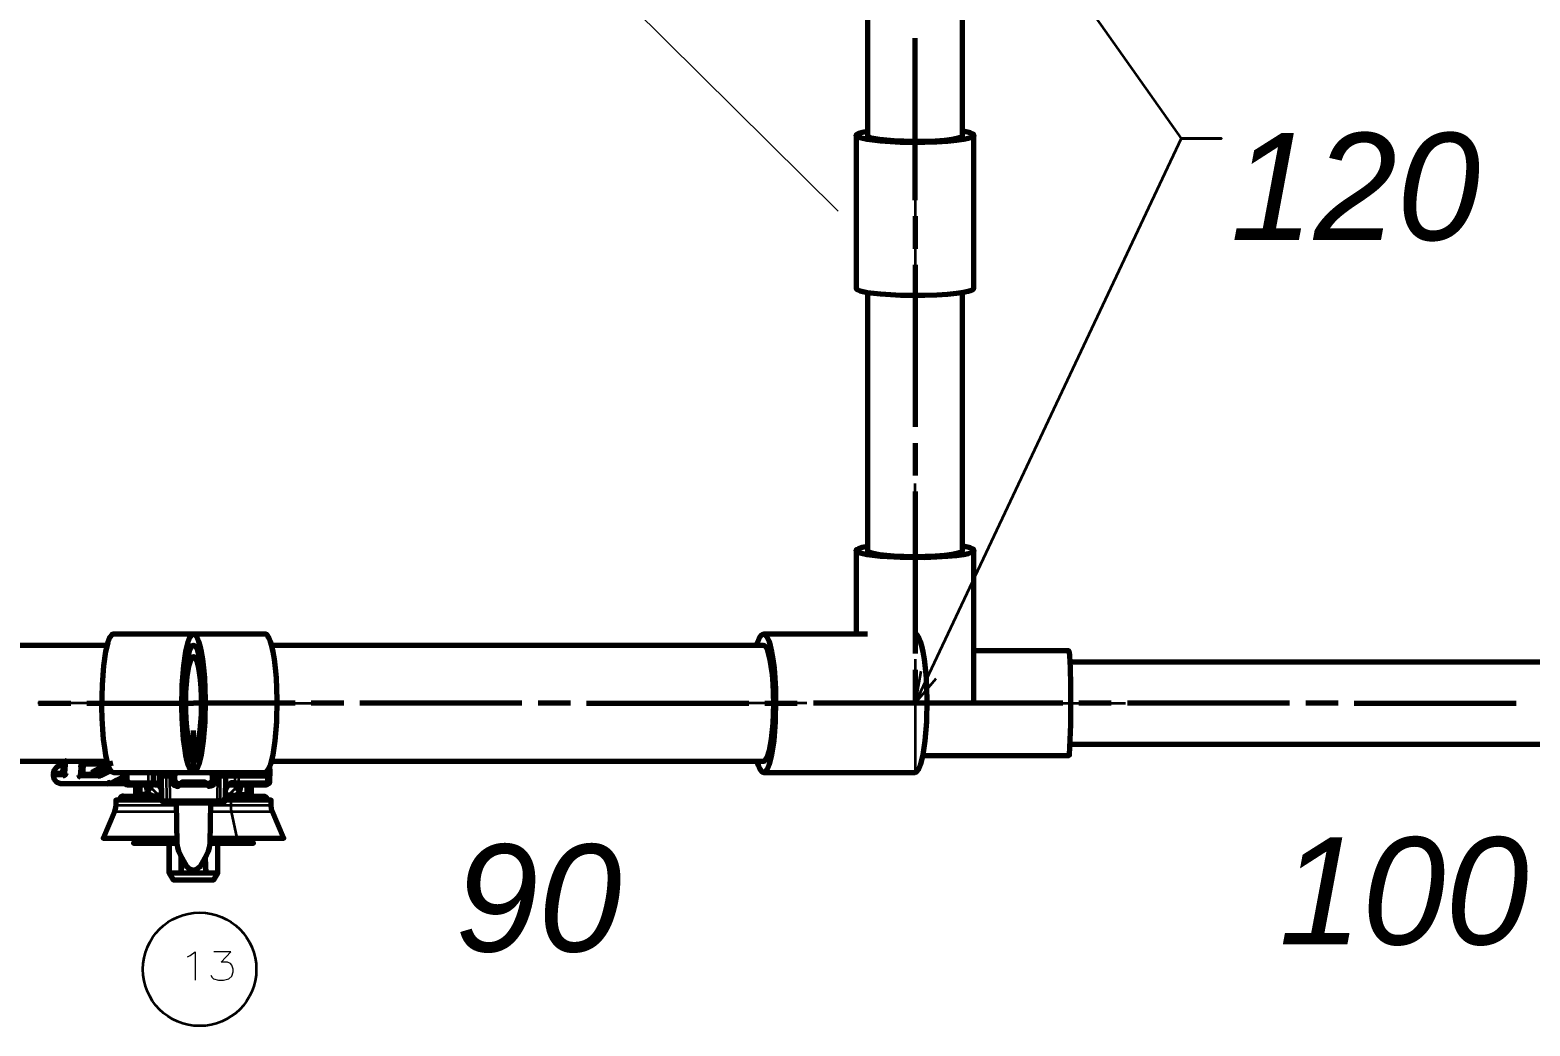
# Model space of a CAD drawing. Header units: millimetres. Extents: x 0 to 174, y 0 to 33.
# Drawn here: x 44.47 to 48.115, y 8.134 to 10.555 of the extents above; entities that cross this region are included whole.
import ezdxf

# ---------------------------------------------------------------- set-up
doc = ezdxf.new("R2010")
doc.units = ezdxf.units.MM
doc.layers.add('PDF2_문자', color=7, linetype='Continuous')
doc.layers.add('PDF2_형상', color=157, linetype='Continuous', true_color=0x405f80)
doc.styles.add('PDF LucidaHandwriting Italic', font='ariali.ttf')

msp = doc.modelspace()

# ---------------------------------------------------------------- linework, layer by layer
at = {"layer": 'PDF2_형상', "color": 18, "lineweight": 35, "true_color": 0x260000}
for points in [[(46.6208, 13.4225), (47.2274, 12.4829), (47.3257, 12.4829), (47.2274, 12.4829), (46.6208, 11.2068), (47.2671, 10.2914), (47.3656, 10.2914), (47.2671, 10.2914), (46.6208, 8.9185)], [(46.6208, 10.1414), (46.6208, 10.5351)], [(46.6208, 10.1918), (46.6208, 10.4613)], [(46.6208, 10.1524), (46.6208, 10.0736)], [(46.6208, 10.1019), (46.6208, 10.0233)], [(46.6208, 10.0343), (46.6208, 9.7647)], [(46.6208, 9.9839), (46.6208, 9.5901)], [(46.6208, 9.5508), (46.6208, 9.4721)], [(46.6208, 9.1828), (46.6208, 9.4522)], [(46.6208, 9.4328), (46.6208, 9.039)], [(46.6208, 9.1433), (46.6208, 9.0646)], [(46.6208, 9.0253), (46.6208, 8.7557)], [(46.6208, 8.9996), (46.6208, 8.921)], [(46.6347, 8.996), (46.6208, 8.9185), (46.6717, 8.9786)], [(44.6913, 8.9185), (44.489, 8.9185)], [(44.4903, 8.9185), (44.569, 8.9185)], [(44.6083, 8.9185), (45.0021, 8.9185)], [(44.8754, 8.9185), (44.6826, 8.9185)], [(45.114, 8.9185), (44.6919, 8.9185)], [(44.7307, 8.9185), (44.8093, 8.9185)], [(44.8488, 8.9185), (45.051, 8.9185)], [(44.9935, 8.9185), (44.9147, 8.9185)], [(45.0283, 8.9185), (45.0418, 8.9185)], [(45.0329, 8.9185), (45.2257, 8.9185)], [(45.2321, 8.9185), (45.1535, 8.9185)], [(45.6653, 8.9185), (45.2715, 8.9185)], [(45.7833, 8.9185), (45.7046, 8.9185)], [(45.8226, 8.9185), (46.2164, 8.9185)], [(46.3579, 8.9185), (46.0681, 8.9185)], [(46.2558, 8.9185), (46.3344, 8.9185)], [(46.3739, 8.9185), (46.796, 8.9185)], [(46.476, 8.9185), (46.3972, 8.9185)], [(46.7289, 8.9185), (46.4831, 8.9185)], [(46.5464, 8.9185), (46.4853, 8.9185)], [(46.5154, 8.9185), (46.8053, 8.9185)], [(46.9794, 8.9185), (46.5857, 8.9185)], [(46.8469, 8.9185), (46.7683, 8.9185)], [(46.8864, 8.9185), (47.1322, 8.9185)], [(47.0975, 8.9185), (47.0188, 8.9185)], [(47.5306, 8.9185), (47.1369, 8.9185)], [(47.6487, 8.9185), (47.57, 8.9185)], [(47.6881, 8.9185), (48.0818, 8.9185)], [(46.6208, 8.8815), (46.6208, 8.7625)]]:
    msp.add_lwpolyline(points, dxfattribs=at)
at = {"layer": 'PDF2_형상', "color": 7, "lineweight": 13}
msp.add_lwpolyline([(45.3439, 11.1956), (46.434, 10.1144)], dxfattribs=at)
at = {"layer": 'PDF2_형상', "lineweight": 70}
for points in [[(46.5053, 11.0076), (46.5053, 10.2986), (46.5054, 10.2979), (46.5057, 10.2972), (46.5074, 10.2958), (46.5151, 10.2928), (46.534, 10.2892), (46.5687, 10.2858), (46.6181, 10.2843), (46.645, 10.2846), (46.6706, 10.2857), (46.6924, 10.2874), (46.7106, 10.2896), (46.7225, 10.2918), (46.731, 10.2943), (46.7346, 10.2961), (46.7363, 10.2986), (46.7363, 11.0076)], [(46.4776, 10.2986), (46.4776, 9.9275), (46.4778, 9.9268), (46.4782, 9.926), (46.4797, 9.9244), (46.4869, 9.9211), (46.5043, 9.9171), (46.5368, 9.9131), (46.5857, 9.9103), (46.6446, 9.91), (46.6733, 9.911), (46.6999, 9.9126), (46.7211, 9.9149), (46.7387, 9.9174), (46.7501, 9.9199), (46.7582, 9.9225), (46.7619, 9.9246), (46.7633, 9.926), (46.7639, 9.9275), (46.7639, 10.2986), (46.7633, 10.2971), (46.7619, 10.2957), (46.7582, 10.2936), (46.7501, 10.291), (46.7387, 10.2885), (46.721, 10.286), (46.6997, 10.2837), (46.6732, 10.2821), (46.6444, 10.2811), (46.5856, 10.2814), (46.5367, 10.2842), (46.5043, 10.2883), (46.4869, 10.2924), (46.4797, 10.2957), (46.4782, 10.2971), (46.4778, 10.2979), (46.4776, 10.2986), (46.4778, 10.2993), (46.4782, 10.3001), (46.4801, 10.3018), (46.4843, 10.3039), (46.4931, 10.3067), (46.5053, 10.309)], [(46.7639, 10.2986), (46.7637, 10.2993), (46.7633, 10.3), (46.7618, 10.3015), (46.7546, 10.3049), (46.7372, 10.3089), (46.7363, 10.309)], [(46.5053, 9.9169), (46.5053, 9.2896), (46.5054, 9.2889), (46.5057, 9.2882), (46.5074, 9.2868), (46.5151, 9.2837), (46.534, 9.28), (46.5687, 9.2767), (46.6181, 9.2751), (46.645, 9.2756), (46.6706, 9.2765), (46.6924, 9.2783), (46.7106, 9.2806), (46.7225, 9.2828), (46.731, 9.2853), (46.7346, 9.2871), (46.7363, 9.2896), (46.7363, 9.9169)], [(46.7639, 8.9185), (46.7639, 9.2896), (46.7633, 9.2881), (46.7619, 9.2867), (46.7582, 9.2846), (46.7501, 9.2819), (46.7387, 9.2794), (46.721, 9.2768), (46.6997, 9.2747), (46.6732, 9.2731), (46.6444, 9.2721), (46.5856, 9.2724), (46.5367, 9.2751), (46.5043, 9.2792), (46.4869, 9.2832), (46.4797, 9.2867), (46.4782, 9.2881), (46.4778, 9.2889), (46.4776, 9.2896), (46.4778, 9.2903), (46.4782, 9.291), (46.4801, 9.2928), (46.4843, 9.2949), (46.4931, 9.2975), (46.5053, 9.3)], [(46.7639, 9.2896), (46.7637, 9.2903), (46.7633, 9.291), (46.7618, 9.2925), (46.7546, 9.2958), (46.7372, 9.2999), (46.7363, 9.3)], [(46.4776, 9.2896), (46.4776, 9.0865)], [(44.9053, 8.7503), (45.0411, 8.7503), (45.0432, 8.7507), (45.0454, 8.7521), (45.0499, 8.7579), (45.0551, 8.7704), (45.0607, 8.7926), (45.0658, 8.8269), (45.0694, 8.8729), (45.0706, 8.9263), (45.07, 8.9536), (45.0686, 8.9799), (45.0665, 9.0038), (45.0639, 9.0254), (45.061, 9.0431), (45.0576, 9.0579), (45.0544, 9.0685), (45.0511, 9.0768), (45.0482, 9.0817), (45.0457, 9.0846), (45.0435, 9.0861), (45.0411, 9.0865), (44.8672, 9.0865), (44.6728, 9.0865), (44.6708, 9.0861), (44.6686, 9.0849), (44.6642, 9.0789), (44.659, 9.0663), (44.6535, 9.0438), (44.6483, 9.0092), (44.6449, 8.9626), (44.6439, 8.9087), (44.6446, 8.8814), (44.646, 8.855), (44.6481, 8.8312), (44.6507, 8.8096), (44.6536, 8.7922), (44.6569, 8.7775), (44.6601, 8.7672), (44.6635, 8.7593), (44.6662, 8.7547), (44.6687, 8.7519), (44.6728, 8.7503), (44.829, 8.7503)], [(46.2364, 9.059), (46.2386, 9.0665), (46.2438, 9.079), (46.2483, 9.0849), (46.2504, 9.0861), (46.2525, 9.0865), (46.2536, 9.0864), (46.2547, 9.0861), (46.2569, 9.0846), (46.2596, 9.0817), (46.2624, 9.0768), (46.2658, 9.0685), (46.2689, 9.0579), (46.2722, 9.0431), (46.2751, 9.0254), (46.2779, 9.0038), (46.2799, 8.9799), (46.2812, 8.9536), (46.2819, 8.9263), (46.2808, 8.8729), (46.2772, 8.8269), (46.2721, 8.7926), (46.2665, 8.7704), (46.2613, 8.7579), (46.2568, 8.7521), (46.2546, 8.7507), (46.2525, 8.7503), (46.6208, 8.7503), (46.6229, 8.7507), (46.625, 8.7521), (46.6296, 8.7579), (46.6347, 8.7704), (46.6403, 8.7926), (46.6454, 8.8269), (46.649, 8.8729), (46.6501, 8.9263), (46.6496, 8.9536), (46.6482, 8.9799), (46.6461, 9.0038), (46.6435, 9.0254), (46.6406, 9.0431), (46.6372, 9.0579), (46.634, 9.0685), (46.6307, 9.0768), (46.6278, 9.0817), (46.6253, 9.0846), (46.6231, 9.0861), (46.6208, 9.0865)], [(46.5053, 9.0865), (46.2525, 9.0865)], [(44.6569, 9.059), (43.4582, 9.059), (43.4572, 9.0589), (43.4553, 9.0581), (43.4532, 9.0561), (43.4489, 9.0485), (43.444, 9.0326), (43.4392, 9.0057), (43.4353, 8.9665), (43.4339, 8.9183), (43.4343, 8.8931), (43.4354, 8.8687), (43.4372, 8.8467), (43.4397, 8.8268), (43.4425, 8.8111), (43.4456, 8.7982), (43.4485, 8.7896), (43.4514, 8.7833), (43.4539, 8.78), (43.456, 8.7783), (43.4582, 8.7778), (44.6569, 8.7778)], [(45.0574, 8.7778), (46.2525, 8.7778), (46.2535, 8.7779), (46.2554, 8.7788), (46.2575, 8.7807), (46.2618, 8.7883), (46.2668, 8.8039), (46.2717, 8.8307), (46.2756, 8.8693), (46.2771, 8.9171), (46.2768, 8.9421), (46.2757, 8.9664), (46.2739, 8.9885), (46.2714, 9.0086), (46.2688, 9.0243), (46.2656, 9.0375), (46.2626, 9.0464), (46.2596, 9.0531), (46.2571, 9.0565), (46.2549, 9.0583), (46.2525, 9.059), (45.0574, 9.059)], [(46.64, 8.7914), (46.9944, 8.7914), (46.9946, 8.7914), (46.9947, 8.7914), (46.9949, 8.7917), (46.9956, 8.7939), (46.9971, 8.8111), (46.999, 8.8669), (46.999, 8.9622), (46.9981, 9.0043), (46.9965, 9.0335), (46.9956, 9.0425), (46.9944, 9.0456), (46.7639, 9.0456)], [(46.9975, 8.8189), (48.4213, 8.8189), (48.4214, 8.8189), (48.4214, 8.819), (48.4217, 8.8197), (48.4224, 8.8232), (48.4239, 8.8482), (48.425, 8.9167), (48.4247, 8.9604), (48.4236, 8.9958), (48.4225, 9.0122), (48.4213, 9.0179), (46.9975, 9.0179)], [(44.7008, 8.7225), (44.5468, 8.7225), (44.5449, 8.7226), (44.5358, 8.7258), (44.5294, 8.7329), (44.5271, 8.7422), (44.5271, 8.7478), (44.5293, 8.7567), (44.5356, 8.7639), (44.5554, 8.7778)], [(44.5276, 8.7513), (44.5274, 8.7478), (44.5275, 8.7479), (44.5275, 8.7482), (44.5279, 8.7485), (44.5288, 8.7487), (44.5314, 8.7492), (44.5315, 8.7506)], [(44.5571, 8.7785), (44.5569, 8.7785), (44.5565, 8.7782), (44.5486, 8.7728)], [(44.5497, 8.7421), (44.5542, 8.7435), (44.5569, 8.7471), (44.5575, 8.7493)], [(44.5554, 8.7756), (44.5564, 8.7779)], [(44.5575, 8.7767), (44.5558, 8.7753)], [(44.56, 8.7775), (44.5575, 8.7767), (44.5572, 8.7775), (44.5574, 8.7778), (44.5575, 8.7782)], [(44.5936, 8.7628), (44.5942, 8.7685)], [(44.595, 8.7778), (44.5947, 8.7743), (44.5947, 8.7742), (44.5947, 8.7739)], [(44.6004, 8.7722), (44.5967, 8.7722), (44.5958, 8.7724), (44.5954, 8.7728), (44.595, 8.7732), (44.5947, 8.7738), (44.5947, 8.7744)], [(44.6603, 8.7667), (44.6221, 8.746), (44.6175, 8.7443), (44.6128, 8.7436), (44.5979, 8.7436), (44.5983, 8.7485), (44.6, 8.7672)], [(44.6582, 8.7732), (44.6178, 8.7732), (44.6004, 8.7732), (44.6008, 8.7778)], [(44.671, 8.7725), (44.6511, 8.7672), (44.6197, 8.7503)], [(44.6622, 8.7619), (44.63, 8.7453)], [(44.6664, 8.7544), (44.644, 8.7429), (44.631, 8.7435)], [(44.6985, 8.7503), (44.6986, 8.7278), (44.6997, 8.7239), (44.7026, 8.721), (44.7065, 8.72), (44.7074, 8.72), (44.7085, 8.72), (44.7578, 8.72), (44.7707, 8.72)], [(44.7689, 8.7503), (44.7693, 8.7278), (44.7696, 8.7256), (44.7722, 8.7215), (44.7767, 8.72)], [(44.7854, 8.7174), (44.785, 8.7412), (44.7804, 8.7503)], [(44.7853, 8.7503), (44.785, 8.7412), (44.7861, 8.7412)], [(44.8161, 8.7511), (44.8136, 8.7456), (44.8131, 8.7412), (44.809, 8.7412), (44.8019, 8.7412), (44.7897, 8.7412), (44.7885, 8.7412), (44.7886, 8.7503)], [(44.821, 8.7414), (44.8222, 8.7461), (44.8297, 8.7503), (44.9046, 8.7503), (44.9092, 8.749), (44.9135, 8.7414)], [(44.9458, 8.7412), (44.9446, 8.7412), (44.9324, 8.7412), (44.9253, 8.7412), (44.9213, 8.7412), (44.9207, 8.7457), (44.9185, 8.7506)], [(44.9365, 8.6767), (44.9401, 8.6778), (44.9426, 8.6806), (44.9436, 8.6844), (44.9449, 8.6844), (44.9458, 8.7412), (44.9457, 8.7503)], [(44.9769, 8.7278), (44.9769, 8.72), (45.0447, 8.72), (45.0518, 8.7244), (45.0526, 8.7279), (45.0526, 8.7412), (45.0526, 8.7635)], [(45.0503, 8.7425), (45.0503, 8.7426), (45.0503, 8.7581), (45.0524, 8.7581), (45.0526, 8.7581), (45.0526, 8.7457), (45.0526, 8.7418)], [(46.2364, 8.7779), (46.2396, 8.7675), (46.2429, 8.7596), (46.2457, 8.7549), (46.2482, 8.7521), (46.2504, 8.7507), (46.2525, 8.7503)], [(44.5274, 8.7478), (44.5275, 8.7429), (44.5275, 8.7426)], [(44.5281, 8.7421), (44.5281, 8.7422), (44.5294, 8.7451), (44.5319, 8.7461), (44.5314, 8.7461)], [(44.5281, 8.7422), (44.53, 8.7421), (44.5308, 8.7453), (44.5315, 8.746), (44.5318, 8.7461), (44.5319, 8.7461)], [(44.5468, 8.7235), (44.6583, 8.7235), (44.6631, 8.724), (44.6674, 8.7257)], [(44.5936, 8.7386), (44.5911, 8.7394), (44.5897, 8.7415), (44.5896, 8.7429)], [(44.644, 8.7429), (44.6394, 8.7411), (44.6347, 8.7406)], [(44.6583, 8.7254), (44.6625, 8.726), (44.6665, 8.7275)], [(44.6585, 8.7228), (44.6631, 8.7233), (44.6676, 8.725)], [(44.6699, 8.7242), (44.6687, 8.725), (44.6682, 8.7251), (44.6676, 8.725), (44.6808, 8.7319)], [(44.7875, 8.6911), (44.7308, 8.6915), (44.6971, 8.6922), (44.6951, 8.6924), (44.695, 8.6924), (44.6949, 8.6925), (44.7219, 8.6925), (44.7239, 8.6928), (44.7247, 8.6932), (44.7254, 8.6939), (44.7261, 8.6946), (44.7265, 8.6954), (44.7268, 8.6964), (44.7269, 8.6974), (44.7269, 8.7151), (44.7264, 8.7178), (44.7251, 8.72)], [(44.6986, 8.7278), (44.7076, 8.7278), (44.7085, 8.7278), (44.7085, 8.72)], [(44.6989, 8.7278), (44.7, 8.7235), (44.7035, 8.7206)], [(44.7272, 8.7196), (44.7271, 8.716), (44.7271, 8.7154), (44.7271, 8.7153)], [(44.7578, 8.7278), (44.7578, 8.72)], [(44.7669, 8.7278), (44.7676, 8.7247), (44.7692, 8.7222), (44.7717, 8.7206), (44.7744, 8.72), (44.7767, 8.72), (44.7833, 8.72), (44.7796, 8.721), (44.7769, 8.7239), (44.7758, 8.7278)], [(44.784, 8.7175), (44.7858, 8.7138)], [(44.7854, 8.7172), (44.786, 8.7138), (44.7869, 8.7118)], [(44.7865, 8.7154), (44.7883, 8.7097), (44.789, 8.704)], [(44.7885, 8.7412), (44.7894, 8.6844), (44.7906, 8.6806), (44.7933, 8.6778), (44.7972, 8.6767), (44.7978, 8.6767), (44.8097, 8.6767), (44.9246, 8.6767), (44.9365, 8.6767), (44.9371, 8.6767), (44.94, 8.6772), (44.9425, 8.6789), (44.9443, 8.6814), (44.9449, 8.6844)], [(44.8131, 8.7412), (44.8203, 8.7414), (44.8208, 8.7414), (44.8208, 8.7326), (44.8199, 8.7326), (44.8131, 8.7328), (44.8136, 8.7283), (44.8153, 8.7243), (44.8181, 8.7207), (44.8217, 8.7181), (44.8256, 8.7165), (44.8297, 8.716), (44.8297, 8.7237)], [(44.821, 8.7326), (44.8251, 8.7251), (44.8297, 8.7237), (44.8374, 8.7237), (44.8376, 8.7237), (44.8967, 8.7237), (44.8969, 8.7237)], [(44.9135, 8.7326), (44.914, 8.7326), (44.9213, 8.7328), (44.9207, 8.7285), (44.9192, 8.7246), (44.9165, 8.721), (44.9131, 8.7183), (44.9089, 8.7165), (44.9046, 8.716), (44.9046, 8.7237), (44.8969, 8.7237), (44.896, 8.7246), (44.8958, 8.7262), (44.8385, 8.7262), (44.8383, 8.7246), (44.8374, 8.7237)], [(44.8383, 8.7246), (44.8383, 8.7244), (44.8382, 8.7239), (44.8376, 8.7237)], [(44.9046, 8.7237), (44.9121, 8.7279), (44.9135, 8.7326), (44.9135, 8.7414), (44.9144, 8.7414), (44.9213, 8.7412)], [(44.9453, 8.704), (44.946, 8.7097), (44.9478, 8.7154)], [(44.9474, 8.7118), (44.9504, 8.7174)], [(45.0526, 8.7412), (45.0447, 8.7412), (44.9771, 8.7412), (44.9679, 8.7412), (44.9483, 8.7412)], [(44.9588, 8.7278), (44.9582, 8.7247), (44.9565, 8.7222), (44.9542, 8.7206), (44.9514, 8.72), (44.9603, 8.72), (44.9769, 8.72)], [(44.9676, 8.7278), (44.9667, 8.7239), (44.9639, 8.721), (44.9603, 8.72)], [(45.0074, 8.72), (45.0074, 8.6974), (45.0075, 8.6964), (45.0078, 8.6954), (45.0082, 8.6946), (45.0089, 8.6939), (45.0096, 8.6932), (45.0114, 8.6925), (45.0124, 8.6925), (45.0394, 8.6925), (45.0418, 8.6918), (45.0436, 8.69), (45.0443, 8.6875)], [(44.7893, 8.6832), (44.6786, 8.6832), (44.6786, 8.6707), (44.6781, 8.6647), (44.6754, 8.6553), (44.6479, 8.5903), (44.8268, 8.5903)], [(44.69, 8.6875), (44.6907, 8.69), (44.6925, 8.6918), (44.6949, 8.6925), (44.694, 8.6924), (44.691, 8.6906), (44.69, 8.6875), (44.69, 8.6832)], [(44.765, 8.6935), (44.7686, 8.6922), (44.7725, 8.6918), (44.7704, 8.6922), (44.7685, 8.6936), (44.7675, 8.694), (44.7668, 8.694), (44.765, 8.6935), (44.7583, 8.6968), (44.74, 8.6968), (44.74, 8.6918), (44.7332, 8.6918)], [(44.7722, 8.6918), (44.7725, 8.6918), (44.74, 8.6918)], [(44.7583, 8.7037), (44.7562, 8.7069), (44.7554, 8.7108)], [(44.769, 8.6939), (44.7708, 8.6926), (44.7732, 8.6922), (44.7788, 8.6922)], [(44.7907, 8.6844), (44.7912, 8.6814), (44.7928, 8.6789), (44.795, 8.6772), (44.7978, 8.6767)], [(44.8253, 8.6767), (44.8271, 8.5776)], [(44.8269, 8.5776), (44.8281, 8.5679), (44.8307, 8.5585), (44.8347, 8.5497), (44.8504, 8.5226), (44.8571, 8.5157), (44.8663, 8.5129), (44.8756, 8.5149), (44.8829, 8.521), (44.8839, 8.5226), (44.8996, 8.5497), (44.9038, 8.5585), (44.9062, 8.5681), (44.9074, 8.5776), (44.909, 8.6767)], [(44.9075, 8.5903), (44.9724, 8.5903), (45.0864, 8.5903), (45.0589, 8.6553), (45.0569, 8.661), (45.0557, 8.6707), (45.0557, 8.6832), (44.9576, 8.6832), (44.944, 8.6832)], [(44.9371, 8.6768), (44.9386, 8.6768)], [(44.9454, 8.7069), (44.9469, 8.7111)], [(44.9508, 8.6911), (45.0186, 8.6917), (45.0371, 8.6922), (45.0392, 8.6924), (45.0393, 8.6924), (45.0394, 8.6925), (45.0428, 8.6911), (45.0442, 8.6886), (45.0443, 8.6875), (45.0443, 8.6832)], [(44.9557, 8.6922), (44.9608, 8.6922), (44.9611, 8.6922), (44.9624, 8.6924), (44.9644, 8.6932), (44.9653, 8.6939), (44.9649, 8.6942), (44.9557, 8.6982)], [(44.9693, 8.6935), (44.9657, 8.6922), (44.9618, 8.6918), (44.9639, 8.6922), (44.9658, 8.6936), (44.9668, 8.694), (44.9675, 8.694), (44.9693, 8.6935), (44.976, 8.6968), (44.9943, 8.6968), (44.9943, 8.6918), (45.0011, 8.6918)], [(44.9621, 8.6918), (44.9618, 8.6918), (44.9943, 8.6918)], [(45.005, 8.6968), (45.0064, 8.6969), (45.0065, 8.6969)], [(45.0085, 8.6919), (45.0114, 8.6919), (45.0115, 8.6919)], [(45.0439, 8.6883), (45.0435, 8.6903)], [(44.7278, 8.5903), (44.7215, 8.5782), (44.8269, 8.5782)], [(44.9262, 8.5057), (44.8081, 8.5057), (44.8081, 8.5782), (44.8081, 8.5057), (44.8179, 8.4888), (44.9164, 8.4888), (44.9262, 8.5057), (44.9262, 8.5783)], [(44.9074, 8.5782), (44.9369, 8.5782), (45.0128, 8.5782), (45.0065, 8.5903)], [(44.8387, 8.5428), (44.8372, 8.5058), (44.8375, 8.5253), (44.8376, 8.5447)], [(44.8956, 8.5428), (44.8971, 8.5058), (44.8968, 8.5253), (44.8967, 8.5447)]]:
    msp.add_lwpolyline(points, dxfattribs=at)
at = {"layer": 'PDF2_형상', "color": 1, "lineweight": 70}
for points in [[(46.6208, 10.1414), (46.6208, 10.5351)], [(46.6208, 10.1019), (46.6208, 10.0232)], [(46.6208, 9.9839), (46.6208, 9.5901)], [(46.6208, 9.5508), (46.6208, 9.4721)], [(46.6208, 9.4328), (46.6208, 9.039)], [(46.6208, 8.9996), (46.6208, 8.9185), (46.3739, 8.9185)], [(45.114, 8.9185), (44.8672, 8.9185)], [(45.2322, 8.9185), (45.1535, 8.9185)], [(45.6653, 8.9185), (45.2715, 8.9185)], [(45.7833, 8.9185), (45.7046, 8.9185)], [(45.8226, 8.9185), (46.2164, 8.9185)], [(46.2558, 8.9185), (46.3346, 8.9185)]]:
    msp.add_lwpolyline(points, dxfattribs=at)
at = {"layer": 'PDF2_형상', "lineweight": 70}
for points in [[(44.8672, 8.7503), (44.8693, 8.7507), (44.8714, 8.7521), (44.876, 8.7579), (44.8811, 8.7704), (44.8867, 8.7926), (44.8918, 8.8269), (44.8954, 8.8729), (44.8965, 8.9263), (44.896, 8.9536), (44.8946, 8.9799), (44.8925, 9.0038), (44.8899, 9.0254), (44.8869, 9.0431), (44.8836, 9.0579), (44.8804, 9.0685), (44.8771, 9.0768), (44.8742, 9.0817), (44.8717, 9.0846), (44.8694, 9.0861), (44.8672, 9.0865), (44.8651, 9.0861), (44.8629, 9.0849), (44.8585, 9.0789), (44.8533, 9.0663), (44.8478, 9.0438), (44.8428, 9.0092), (44.8392, 8.9626), (44.8382, 8.9087), (44.8389, 8.8814), (44.8403, 8.855), (44.8424, 8.8312), (44.845, 8.8096), (44.8479, 8.7922), (44.8513, 8.7775), (44.8544, 8.7672), (44.8578, 8.7593), (44.8606, 8.7547), (44.8631, 8.7519)], [(44.8672, 8.7778), (44.8681, 8.7779), (44.87, 8.7788), (44.8721, 8.7807), (44.8765, 8.7883), (44.8814, 8.8039), (44.8864, 8.8307), (44.8901, 8.8693), (44.8918, 8.9171), (44.8914, 8.9421), (44.8903, 8.9664), (44.8885, 8.9885), (44.886, 9.0086), (44.8833, 9.0243), (44.8803, 9.0375), (44.8774, 9.0464), (44.8743, 9.0531), (44.8718, 9.0565), (44.8696, 9.0583), (44.8672, 9.059), (44.8663, 9.0589), (44.8643, 9.0581), (44.8622, 9.0561), (44.8579, 9.0485), (44.8531, 9.0326), (44.8482, 9.0057), (44.8443, 8.9665), (44.8429, 8.9183), (44.8433, 8.8931), (44.8444, 8.8687), (44.8462, 8.8467), (44.8488, 8.8268), (44.8515, 8.8111), (44.8546, 8.7982), (44.8574, 8.7896), (44.8604, 8.7833), (44.8629, 8.78), (44.865, 8.7783)], [(44.8672, 9.059), (44.8663, 9.0589), (44.8643, 9.0581), (44.8622, 9.0561), (44.8579, 9.0485), (44.8531, 9.0326), (44.8482, 9.0057), (44.8443, 8.9665), (44.8429, 8.9183), (44.8433, 8.8931), (44.8444, 8.8687), (44.8462, 8.8467), (44.8488, 8.8268), (44.8515, 8.8111), (44.8546, 8.7982), (44.8574, 8.7896), (44.8604, 8.7833), (44.8629, 8.78), (44.865, 8.7783), (44.8672, 8.7778), (44.8681, 8.7779), (44.87, 8.7788), (44.8721, 8.7807), (44.8765, 8.7883), (44.8814, 8.8039), (44.8864, 8.8307), (44.8901, 8.8693), (44.8918, 8.9171), (44.8914, 8.9421), (44.8903, 8.9664), (44.8885, 8.9885), (44.886, 9.0086), (44.8833, 9.0243), (44.8803, 9.0375), (44.8774, 9.0464), (44.8743, 9.0531), (44.8718, 9.0565), (44.8696, 9.0583)], [(44.8672, 8.8054), (44.8651, 8.806), (44.8631, 8.8079), (44.8608, 8.8117), (44.8579, 8.8188), (44.8553, 8.8285), (44.8526, 8.8426), (44.8506, 8.8596), (44.8489, 8.8799), (44.8479, 8.9017), (44.8482, 8.9461), (44.8513, 8.9835), (44.8554, 9.0089), (44.8599, 9.0232), (44.8636, 9.0296), (44.8654, 9.031), (44.8663, 9.0314), (44.8672, 9.0314), (44.8663, 9.0314), (44.8654, 9.031), (44.8636, 9.0296), (44.8599, 9.0232), (44.8554, 9.0089), (44.8513, 8.9835), (44.8482, 8.9461), (44.8479, 8.9017), (44.8489, 8.8799), (44.8506, 8.8596), (44.8526, 8.8426), (44.8553, 8.8285), (44.8579, 8.8188), (44.8608, 8.8117), (44.8631, 8.8079), (44.8651, 8.806)], [(44.8672, 9.0314), (44.8694, 9.0307), (44.8715, 9.0286), (44.8739, 9.0247), (44.8768, 9.0172), (44.8793, 9.0074), (44.8821, 8.9929), (44.8842, 8.976), (44.8858, 8.9557), (44.8868, 8.9339), (44.8863, 8.8899), (44.8833, 8.8529), (44.879, 8.8278), (44.8746, 8.8136), (44.8707, 8.8072), (44.8689, 8.8058), (44.8681, 8.8056), (44.8672, 8.8054), (44.8681, 8.8056), (44.8689, 8.8058), (44.8707, 8.8072), (44.8746, 8.8136), (44.879, 8.8278), (44.8833, 8.8529), (44.8863, 8.8899), (44.8868, 8.9339), (44.8858, 8.9557), (44.8842, 8.976), (44.8821, 8.9929), (44.8793, 9.0074), (44.8768, 9.0172), (44.8739, 9.0247), (44.8715, 9.0286), (44.8694, 9.0307)], [(44.5508, 8.7694), (44.5493, 8.7506), (44.5531, 8.7501), (44.5532, 8.7501), (44.5554, 8.7756)], [(44.6699, 8.7242), (44.6642, 8.7231), (44.6585, 8.7228), (44.6642, 8.7231)]]:
    msp.add_lwpolyline(points, close=True, dxfattribs=at)
at = {"layer": 'PDF2_형상', "color": 3, "lineweight": 70}
for points in [[(44.4903, 8.9185), (44.569, 8.9185)], [(44.6083, 8.9185), (44.8672, 8.9185)], [(46.9794, 8.9185), (46.6208, 8.9185)], [(47.0975, 8.9185), (47.0188, 8.9185)], [(47.5306, 8.9185), (47.1369, 8.9185)], [(47.6487, 8.9185), (47.57, 8.9185)], [(47.6881, 8.9185), (48.0818, 8.9185)]]:
    msp.add_lwpolyline(points, dxfattribs=at)
at = {"layer": 'PDF2_형상', "color": 165, "lineweight": 70, "true_color": 0x5267a5}
msp.add_lwpolyline([(44.8672, 8.7503), (44.8672, 8.8519)], dxfattribs=at)
at = {"layer": 'PDF2_형상', "lineweight": 35}
for points in [[(44.5314, 8.7492), (44.5314, 8.7467), (44.53, 8.7462), (44.5286, 8.7454), (44.5278, 8.7442), (44.5275, 8.7426), (44.5279, 8.7422), (44.5271, 8.7422)], [(44.5315, 8.7506), (44.5276, 8.7513), (44.5294, 8.7564), (44.5357, 8.7636), (44.5486, 8.7728), (44.5508, 8.7694), (44.5379, 8.7604), (44.5357, 8.7636), (44.5356, 8.7639)], [(44.5468, 8.7254), (44.54, 8.7269), (44.5328, 8.7331), (44.53, 8.7421), (44.5497, 8.7421), (44.5497, 8.7461), (44.5521, 8.7469), (44.5533, 8.7485), (44.5536, 8.7497), (44.5575, 8.7493), (44.56, 8.7775), (44.5606, 8.7778)], [(44.5531, 8.7501), (44.5526, 8.7487), (44.5518, 8.7476), (44.5506, 8.7468), (44.5493, 8.7467), (44.5497, 8.7461), (44.5319, 8.7461), (44.5318, 8.7461), (44.5314, 8.7467), (44.5493, 8.7467), (44.5493, 8.7506), (44.5315, 8.7506), (44.5322, 8.7529), (44.5379, 8.7604)], [(44.5493, 8.7467), (44.5507, 8.7468), (44.5519, 8.7476), (44.5528, 8.7487), (44.5532, 8.7501), (44.5536, 8.7497), (44.5558, 8.7753), (44.5554, 8.7756)], [(44.5947, 8.7778), (44.5915, 8.7428), (44.5914, 8.7428), (44.5896, 8.7429), (44.5926, 8.7778)], [(44.6347, 8.7406), (44.6347, 8.7386), (44.5936, 8.7386), (44.5936, 8.7406), (44.5925, 8.7408), (44.5918, 8.7417), (44.5915, 8.7428), (44.5919, 8.7433), (44.5939, 8.7432), (44.6217, 8.7432), (44.626, 8.7437), (44.63, 8.7453), (44.631, 8.7435), (44.6631, 8.7601)], [(44.5919, 8.7428), (44.5919, 8.7431), (44.5919, 8.7433), (44.5936, 8.7628), (44.5943, 8.7626), (44.5957, 8.7626), (44.5961, 8.7668), (44.5949, 8.7672), (44.5944, 8.7676), (44.5942, 8.7681), (44.5942, 8.7685), (44.5947, 8.7744), (44.5947, 8.7743)], [(44.5996, 8.7626), (44.5957, 8.7626), (44.5939, 8.7432), (44.5939, 8.7412), (44.6217, 8.7412), (44.6347, 8.7406), (44.5936, 8.7406), (44.5939, 8.7412), (44.5926, 8.7417), (44.5922, 8.7422), (44.5919, 8.7428), (44.5939, 8.7432)], [(44.5999, 8.7668), (44.5961, 8.7668), (44.5967, 8.7722)], [(44.6128, 8.7436), (44.6128, 8.7437), (44.6128, 8.7486), (44.5983, 8.7485)], [(44.6511, 8.7732), (44.6511, 8.7724), (44.6511, 8.7672), (44.6, 8.7672)], [(44.6221, 8.746), (44.6197, 8.7503), (44.6164, 8.749), (44.6128, 8.7486)], [(44.6178, 8.7732), (44.6182, 8.7778)], [(44.6676, 8.7529), (44.6449, 8.7411), (44.644, 8.7429)], [(44.6619, 8.7626), (44.6526, 8.7626)], [(44.6633, 8.7626), (44.6643, 8.7608)], [(44.7083, 8.7503), (44.7085, 8.7278), (44.7578, 8.7278), (44.7575, 8.7503)], [(44.7667, 8.7503), (44.7669, 8.7278), (44.7693, 8.7278), (44.7758, 8.7278), (44.7779, 8.7274), (44.7799, 8.726), (44.7835, 8.721), (44.7854, 8.7172)], [(44.7854, 8.7174), (44.7865, 8.7154), (44.7861, 8.7412), (44.7863, 8.7503)], [(44.7894, 8.6844), (44.7907, 8.6844), (44.8026, 8.6844), (44.8019, 8.7412), (44.8021, 8.7503)], [(44.79, 8.7503), (44.7897, 8.7412), (44.7907, 8.6844)], [(44.8092, 8.7503), (44.809, 8.7412), (44.8097, 8.6844), (44.8097, 8.6767), (44.8061, 8.6778), (44.8043, 8.6794), (44.8031, 8.6818), (44.8026, 8.6844), (44.8039, 8.6844), (44.8056, 8.6844)], [(44.9251, 8.7503), (44.9253, 8.7412), (44.9246, 8.6844), (44.9246, 8.6767), (44.9269, 8.6771), (44.9289, 8.6783), (44.9306, 8.6803), (44.9317, 8.6844), (44.9304, 8.6844), (44.9288, 8.6844)], [(44.9322, 8.7503), (44.9324, 8.7412), (44.9317, 8.6844), (44.9436, 8.6844), (44.9446, 8.7412), (44.9444, 8.7503)], [(44.9678, 8.7503), (44.9679, 8.7412), (44.9676, 8.7278), (44.9588, 8.7278), (44.9567, 8.7274), (44.9547, 8.726), (44.9508, 8.721), (44.9478, 8.7154), (44.9483, 8.7412), (44.9481, 8.7503)], [(44.9769, 8.7503), (44.9771, 8.7412), (44.9769, 8.7278), (45.0447, 8.7278), (45.0447, 8.72), (45.0457, 8.7201), (45.0465, 8.7204), (45.0482, 8.7217), (45.0494, 8.7237), (45.0503, 8.7278), (45.0478, 8.7278), (45.0447, 8.7278), (45.0447, 8.7412), (45.0447, 8.7515)], [(44.5271, 8.7478), (44.5274, 8.7478)], [(44.5318, 8.7461), (44.5299, 8.7457), (44.5285, 8.7442), (44.5279, 8.7422), (44.5281, 8.7421), (44.5306, 8.7329), (44.5372, 8.7261), (44.5464, 8.7235), (44.5468, 8.7235)], [(44.5281, 8.7421), (44.53, 8.7421)], [(44.53, 8.7421), (44.53, 8.7421)], [(44.5468, 8.7225), (44.5468, 8.7235), (44.5468, 8.7254), (44.6583, 8.7254), (44.6583, 8.7235), (44.6585, 8.7228), (44.7007, 8.7228)], [(44.6217, 8.7432), (44.6217, 8.7412), (44.6264, 8.7418), (44.631, 8.7435)], [(44.6449, 8.7411), (44.64, 8.7393), (44.6347, 8.7386)], [(44.6674, 8.7257), (44.6665, 8.7275), (44.6985, 8.7442)], [(44.6985, 8.7419), (44.6674, 8.7257), (44.6676, 8.725)], [(44.6699, 8.7242), (44.6831, 8.7276), (44.6986, 8.7357)], [(44.6831, 8.7276), (44.6808, 8.7319), (44.6985, 8.7412)], [(44.74, 8.72), (44.74, 8.6968), (44.7365, 8.6968), (44.7361, 8.6946), (44.7351, 8.6928), (44.7342, 8.6921), (44.7332, 8.6918), (44.7258, 8.6919), (44.7272, 8.6924), (44.7283, 8.6933), (44.7293, 8.6968), (44.7279, 8.6969), (44.7278, 8.6969), (44.7271, 8.6944), (44.7253, 8.6926), (44.7229, 8.6919), (44.7219, 8.6925)], [(44.7278, 8.72), (44.7278, 8.6969), (44.7269, 8.6974)], [(44.7271, 8.7153), (44.7269, 8.7151)], [(44.7293, 8.72), (44.7293, 8.6968), (44.7365, 8.6968), (44.7365, 8.72)], [(44.7554, 8.7108), (44.7506, 8.7108), (44.7506, 8.72)], [(44.7567, 8.7072), (44.7561, 8.7092), (44.756, 8.711), (44.7554, 8.7108), (44.7554, 8.72)], [(44.756, 8.72), (44.756, 8.711), (44.7658, 8.711), (44.7658, 8.72)], [(44.7578, 8.7278), (44.7669, 8.7278)], [(44.8131, 8.7412), (44.8186, 8.7412), (44.8203, 8.7414), (44.8208, 8.7414)], [(44.8131, 8.7328), (44.8131, 8.7412), (44.8186, 8.7412), (44.8203, 8.7411), (44.8207, 8.7411), (44.8208, 8.7411)], [(44.8131, 8.7412), (44.8131, 8.7412)], [(44.9046, 8.716), (44.8297, 8.716)], [(44.8961, 8.7239), (44.8967, 8.7237)], [(44.9135, 8.7414), (44.9136, 8.7414), (44.914, 8.7414), (44.9157, 8.7412), (44.9213, 8.7412)], [(44.9135, 8.7411), (44.9157, 8.7412), (44.9213, 8.7412), (44.9213, 8.7328)], [(44.9213, 8.7412), (44.9213, 8.7412)], [(44.9676, 8.7278), (44.9769, 8.7278)], [(44.9789, 8.72), (44.9789, 8.7108), (44.9783, 8.711), (44.9782, 8.7092), (44.9776, 8.7072), (44.9685, 8.711), (44.9685, 8.72)], [(44.9685, 8.711), (44.9783, 8.711), (44.9783, 8.72)], [(44.9838, 8.72), (44.9838, 8.7108), (44.9789, 8.7108), (44.9782, 8.7069), (44.976, 8.7037), (44.9794, 8.7003)], [(45.005, 8.6968), (45.0061, 8.6933), (45.0072, 8.6924), (45.0085, 8.6919), (45.0011, 8.6918), (45.0001, 8.6921), (44.9992, 8.6928), (44.9982, 8.6946), (44.9978, 8.6968), (44.9943, 8.6968), (44.9943, 8.72)], [(44.9978, 8.72), (44.9978, 8.6968), (45.005, 8.6968), (45.005, 8.72)], [(45.0065, 8.72), (45.0065, 8.6969), (45.0074, 8.6974)], [(45.0503, 8.7278), (45.0519, 8.7278), (45.0525, 8.7278), (45.0526, 8.7279)], [(44.7932, 8.6861), (44.7014, 8.6869), (44.69, 8.6875)], [(44.7258, 8.6919), (44.7229, 8.6919)], [(44.7549, 8.7003), (44.7526, 8.7031), (44.7513, 8.7062), (44.7506, 8.7108)], [(44.7658, 8.711), (44.7589, 8.704), (44.769, 8.6939), (44.7685, 8.6936), (44.7619, 8.7003), (44.7583, 8.6968), (44.7549, 8.7003), (44.7583, 8.7037)], [(44.7892, 8.6982), (44.7788, 8.6982), (44.7658, 8.711), (44.7567, 8.7072), (44.7576, 8.7056), (44.7589, 8.704), (44.7583, 8.7037), (44.7619, 8.7003)], [(44.7893, 8.6922), (44.7788, 8.6922), (44.7788, 8.6982), (44.769, 8.6939)], [(44.7732, 8.6922), (44.7725, 8.6918)], [(44.8097, 8.6767), (44.8074, 8.6779), (44.8068, 8.6789), (44.8058, 8.6814), (44.8056, 8.6844), (44.8075, 8.6844), (44.8097, 8.6844), (44.9246, 8.6844), (44.9268, 8.6844), (44.9288, 8.6844), (44.9279, 8.6797), (44.9267, 8.6778), (44.9261, 8.6772), (44.9254, 8.6768), (44.9246, 8.6767)], [(45.0443, 8.6875), (45.0383, 8.6871), (44.9644, 8.6862), (44.9368, 8.6861)], [(44.9557, 8.6982), (44.9557, 8.6922), (44.945, 8.6922)], [(44.9838, 8.7108), (44.9833, 8.7074), (44.9822, 8.704), (44.9794, 8.7003), (44.976, 8.6968), (44.9725, 8.7003), (44.976, 8.7037), (44.9756, 8.704), (44.9685, 8.711), (44.9557, 8.6982), (44.9451, 8.6982)], [(44.9576, 8.6832), (44.9576, 8.6707), (45.0557, 8.6707)], [(44.9618, 8.6918), (44.9611, 8.6922)], [(44.9776, 8.7072), (44.9767, 8.7056), (44.9756, 8.704), (44.9653, 8.6939), (44.9658, 8.6936), (44.9725, 8.7003)], [(45.0065, 8.6969), (45.0072, 8.6944), (45.009, 8.6926), (45.0115, 8.6919), (45.0124, 8.6925)], [(44.6754, 8.6553), (44.8257, 8.6553)], [(44.6786, 8.6707), (44.8254, 8.6707)], [(44.9086, 8.6553), (44.959, 8.6553), (44.9724, 8.5903)], [(44.9089, 8.6707), (44.9576, 8.6707), (44.9579, 8.6628), (44.959, 8.6553), (45.0589, 8.6553)], [(44.934, 8.5903), (44.9369, 8.5782)]]:
    msp.add_lwpolyline(points, dxfattribs=at)
at = {"layer": 'PDF2_형상', "color": 18, "lineweight": 13, "true_color": 0x260000}
for points in [[(44.8524, 8.3021), (44.859, 8.3054), (44.8712, 8.3143), (44.8712, 8.2454)], [(44.909, 8.2576), (44.9124, 8.2521), (44.9157, 8.2487), (44.9279, 8.2454), (44.9401, 8.2454), (44.9535, 8.2487), (44.9601, 8.2554), (44.9635, 8.2654), (44.9635, 8.2721), (44.9601, 8.2821), (44.9568, 8.2854), (44.9501, 8.2887), (44.9346, 8.2887), (44.9579, 8.3143), (44.9168, 8.3143)]]:
    msp.add_lwpolyline(points, dxfattribs=at)
at = {"layer": 'PDF2_형상', "color": 18, "lineweight": 35, "true_color": 0x260000}
msp.add_circle((44.8821, 8.2717), 0.1378, dxfattribs=at)

# ---------------------------------------------------------------- texts
at = {"layer": 'PDF2_문자', "char_height": 0.2605, "attachment_point": 4, "style": 'PDF LucidaHandwriting Italic'}
for s, insert in [('120', (47.3871, 10.1725)), ('90', (45.5029, 8.4432)), ('100', (47.5049, 8.4604))]:
    msp.add_mtext(s, dxfattribs=dict(at, insert=insert))

doc.saveas('drawing.dxf')
